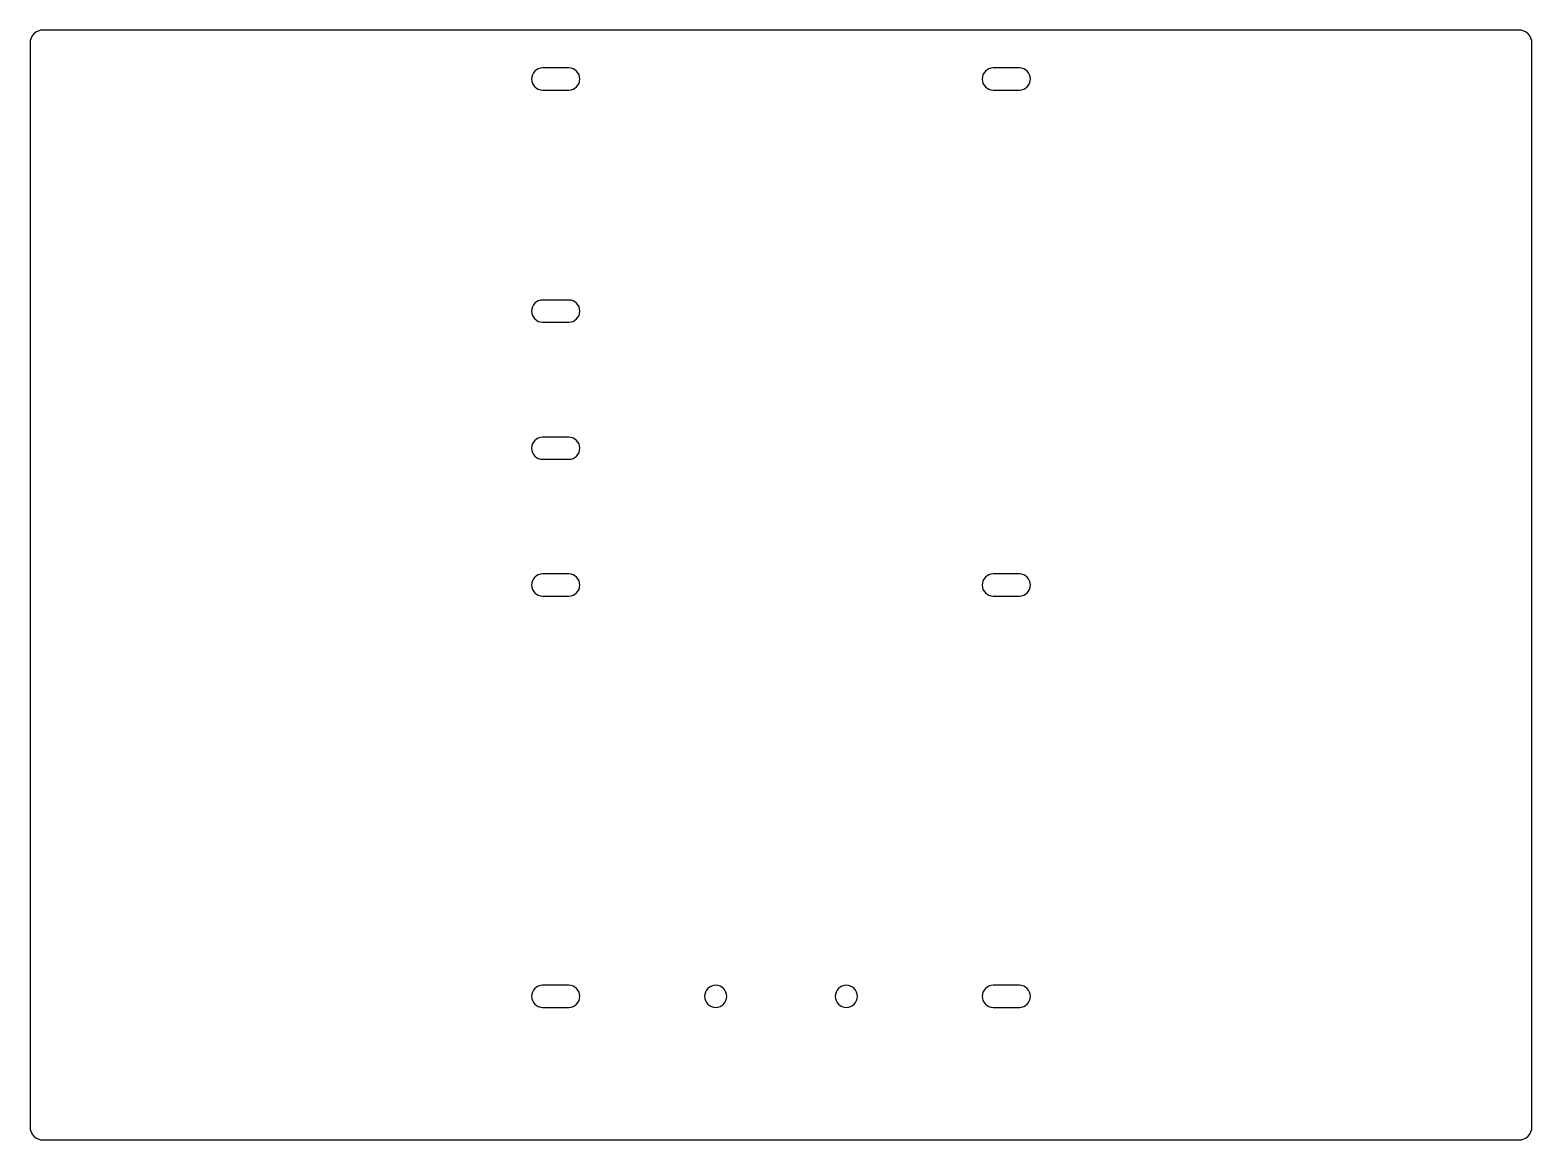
# Model space of a CAD drawing. Header units: millimetres. Extents: x -115 to 115, y -233 to -63.
import ezdxf

# ---------------------------------------------------------------- set-up
doc = ezdxf.new("R2010")
doc.units = ezdxf.units.MM
doc.layers.get('0').update_dxf_attribs({"linetype": 'CONTINUOUS'})

msp = doc.modelspace()

# ---------------------------------------------------------------- linework, layer by layer
for points in [[(113, -63.35), (-113, -63.35, 0.414214), (-115, -65.35), (-115, -231.35, 0.414214), (-113, -233.35), (113, -233.35, 0.414214), (115, -231.35), (115, -65.35, 0.414214)], [(-32.5, -72.55, 1), (-32.5, -69.15), (-36.5, -69.15, 1), (-36.5, -72.55)], [(36.5, -72.55, 1), (36.5, -69.15), (32.5, -69.15, 1), (32.5, -72.55)], [(-32.5, -108.1, 1), (-32.5, -104.7), (-36.5, -104.7, 1), (-36.5, -108.1)], [(-32.5, -129.1, 1), (-32.5, -125.7), (-36.5, -125.7, 1), (-36.5, -129.1)], [(-32.5, -150.05, 1), (-32.5, -146.65), (-36.5, -146.65, 1), (-36.5, -150.05)], [(36.5, -150.05, 1), (36.5, -146.65), (32.5, -146.65, 1), (32.5, -150.05)], [(-32.5, -213.05, 1), (-32.5, -209.65), (-36.5, -209.65, 1), (-36.5, -213.05)], [(36.5, -213.05, 1), (36.5, -209.65), (32.5, -209.65, 1), (32.5, -213.05)]]:
    msp.add_lwpolyline(points, format="xyb", close=True)
at = {"extrusion": (2.65171e-24, 1.73992e-20, -1)}
for centre in [(10, -211.35, 0), (-10, -211.35, 0)]:
    msp.add_circle(centre, 1.7, dxfattribs=at)

doc.saveas('drawing.dxf')
